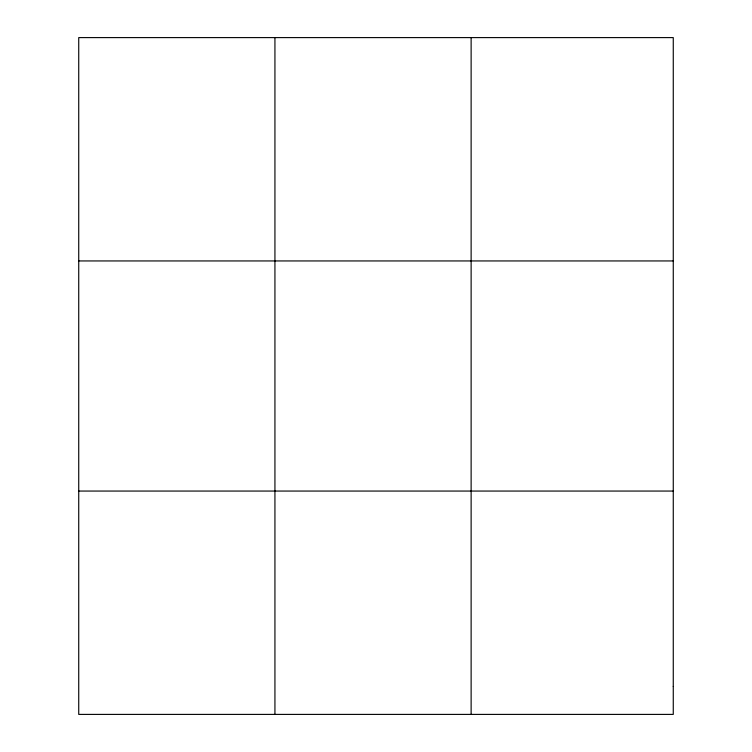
<?xml version="1.0" encoding="UTF-8"?>
<svg xmlns="http://www.w3.org/2000/svg" width="752" height="752" viewBox="0 0 752 752"><rect width="100%" height="100%" fill="white"/><g stroke="black" fill="none" stroke-linecap="round" stroke-linejoin="round"><path stroke-width="1.13" d="M274.931 37.6L274.931 714.4M471.128 37.6L471.128 714.4M78.734 260.944L673.266 260.944M78.734 491.056L673.266 491.056M673.266 686.482L673.266 714.4L78.734 714.4L78.734 37.6L673.266 37.6L673.266 686.482"/></g></svg>
